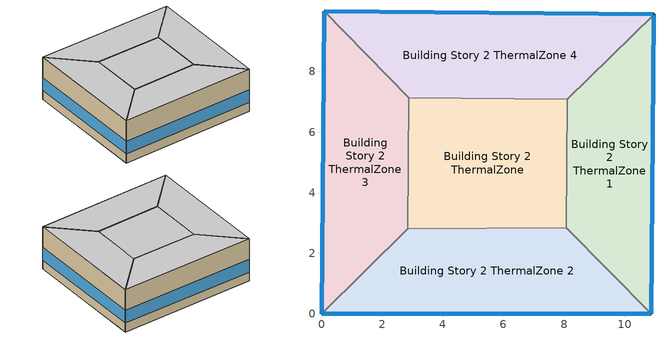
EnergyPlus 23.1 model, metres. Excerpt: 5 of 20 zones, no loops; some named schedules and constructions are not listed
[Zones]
Building Story 2 ThermalZone
 floor adiabatic (Typical Interior Floor): 8.11,7.08 8.07,2.84 2.84,2.82 2.89,7.14 z3.6
 wall adiabatic (Typical Interior Wall): 8.07,2.84 8.11,7.08 2.89,7.14 2.84,2.82 8.07,2.84 z3.6:7.2
 ceiling adiabatic (Typical Interior Ceiling): 2.89,7.14 2.84,2.82 8.07,2.84 8.11,7.08 z7.2
Building Story 2 ThermalZone 1
 floor adiabatic (Typical Interior Ceiling): 10.97,9.88 10.89,0 8.07,2.84 8.11,7.08 z3.6
 wall outside (Typical Insulated Steel Framed Exterior Wall R-12.99): 10.89,0 10.97,9.88 z3.6:7.2
 wall adiabatic (Typical Interior Wall): 10.97,9.88 8.11,7.08 8.07,2.84 10.89,0 z3.6:7.2
 window (U 0.55 SHGC 0.25): 10.89,0.03 10.97,9.86 z4.36:5.45
 ceiling adiabatic (Typical Interior Ceiling): 8.11,7.08 8.07,2.84 10.89,0 10.97,9.88 z7.2
Building Story 2 ThermalZone 2
 floor adiabatic (Typical Interior Ceiling): 10.89,0 0,0 2.84,2.82 8.07,2.84 z3.6
 wall outside (Typical Insulated Steel Framed Exterior Wall R-12.99): 0,0 10.89,0 z3.6:7.2
 wall adiabatic (Typical Interior Wall): 10.89,0 8.07,2.84 2.84,2.82 0,0 z3.6:7.2
 window (U 0.55 SHGC 0.25): 0.03,0 10.86,0 z4.36:5.45
 ceiling adiabatic (Typical Interior Ceiling): 8.07,2.84 2.84,2.82 0,0 10.89,0 z7.2
Building Story 2 ThermalZone 3
 floor adiabatic (Typical Interior Ceiling): 0,0 0.08,10 2.89,7.14 2.84,2.82 z3.6
 wall outside (Typical Insulated Steel Framed Exterior Wall R-12.99): 0.08,10 0,0 z3.6:7.2
 wall adiabatic (Typical Interior Wall): 0,0 2.84,2.82 2.89,7.14 0.08,10 z3.6:7.2
 window (U 0.55 SHGC 0.25): 0.08,9.97 0,0.03 z4.36:5.45
 ceiling adiabatic (Typical Interior Ceiling): 2.84,2.82 2.89,7.14 0.08,10 0,0 z7.2
Building Story 2 ThermalZone 4
 floor adiabatic (Typical Interior Ceiling): 0.08,10 10.97,9.88 8.11,7.08 2.89,7.14 z3.6
 wall outside (Typical Insulated Steel Framed Exterior Wall R-12.99): 10.97,9.88 0.08,10 z3.6:7.2
 wall adiabatic (Typical Interior Wall): 0.08,10 2.89,7.14 8.11,7.08 10.97,9.88 z3.6:7.2
 window (U 0.55 SHGC 0.25): 10.94,9.88 0.11,10 z4.36:5.45
 ceiling adiabatic (Typical Interior Ceiling): 2.89,7.14 8.11,7.08 10.97,9.88 0.08,10 z7.2
[Schedule:Day:Interval]
19 space(s) Occ Sch Saturday 1: No, 05:00, 0, 06:00, 0.000934156, 07:00, 0, 08:00, 0.00196173, 11:00, 0, 12:00, 0.00196173, 16:00, 0, 17:00, 0.000467078, 18:00, 0, 19:00, 0.000467078, 24:00, 0
19 space(s) Occ Sch Sunday 1: No, 05:00, 0, 06:00, 0.000467078, 17:00, 0, 18:00, 0.000467078, 24:00, 0
19 space(s) Occ Sch Default 1; 19 space(s) Occ Sch Wednesday 5; 19 space(s) Occ Sch Thursday 5; 19 space(s) Occ Sch Friday 5; 19 space(s) Occ Sch Monday 5; 19 space(s) Occ Sch Tuesday 5: No, 05:00, 0, 06:00, 0.000934156, 07:00, 0.00102757, 08:00, 0.0540876, 09:00, 0.00878107, 11:00, 0, 13:00, 0.00439053, 14:00, 0, 15:00, 0.00980864, 16:00, 0.0174687, 17:00, 0.00691276, 18:00, 0.00196173, 19:00, 0, 20:00, 0.0240078, 21:00, 0.0233539, 22:00, 0.000467078, 24:00, 0
19 space(s) Occ Sch Wednesday 7; 19 space(s) Occ Sch Thursday 7; 19 space(s) Occ Sch Friday 7; 19 space(s) Occ Sch Monday 7; 19 space(s) Occ Sch Tuesday 7: No, 05:00, 0, 06:00, 0.000934156, 07:00, 0.00102757, 08:00, 0.0232605, 09:00, 0.00140123, 11:00, 0, 13:00, 0.00439053, 16:00, 0, 17:00, 0.000373662, 18:00, 0.00186831, 19:00, 0.0109296, 20:00, 0, 21:00, 0.0125177, 22:00, 0.000467078, 24:00, 0
19 space(s) Occ Sch Tuesday 6; 19 space(s) Occ Sch Wednesday 6; 19 space(s) Occ Sch Thursday 6; 19 space(s) Occ Sch Friday 6; 19 space(s) Occ Sch Monday 6: No, 05:00, 0, 06:00, 0.000934156, 07:00, 0.00102757, 08:00, 0.0280247, 09:00, 0.00878107, 11:00, 0, 13:00, 0.00439053, 14:00, 0, 15:00, 0.00980864, 16:00, 0.00859424, 17:00, 0.00691276, 18:00, 0.00196173, 19:00, 0, 20:00, 0.0240078, 21:00, 0.0233539, 22:00, 0.000467078, 24:00, 0
19 space(s) Occ Sch Summer Design Day 1; 19 space(s) Occ Sch Winter Design Day 1; 19 space(s) Occ Sch Summer Design Day 2; 19 space(s) Occ Sch Winter Design Day 2; SchoolSecondary BLDG_LIGHT_CORRIDOR_SCH_2013 Summer Design Day; OfficeMedium BLDG_LIGHT_SCH_2013 Summer Design Day; OfficeMedium BLDG_EQUIP_SCH_2013 Summer Design Day: No, 24:00, 1
19 space(s) Occ Sch Thursday 14; 19 space(s) Occ Sch Friday 14; 19 space(s) Occ Sch Default 2; 19 space(s) Occ Sch Tuesday 14; 19 space(s) Occ Sch Wednesday 14; 19 space(s) Occ Sch Tuesday 13; 19 space(s) Occ Sch Wednesday 13; 19 space(s) Occ Sch Thursday 13; 19 space(s) Occ Sch Friday 13; 19 space(s) Occ Sch Monday 12; 19 space(s) Occ Sch Tuesday 11; 19 space(s) Occ Sch Wednesday 11; 19 space(s) Occ Sch Thursday 11; 19 space(s) Occ Sch Friday 11; 19 space(s) Occ Sch Monday 10; 19 space(s) Occ Sch Wednesday 10; 19 space(s) Occ Sch Thursday 10; 19 space(s) Occ Sch Friday 10; 19 space(s) Occ Sch Monday 9; 19 space(s) Occ Sch Tuesday 10: No, 05:00, 0, 06:00, 1, 07:00, 1, 08:00, 1, 09:00, 1, 11:00, 0, 13:00, 1, 14:00, 0, 15:00, 1, 16:00, 1, 17:00, 1, 18:00, 1, 19:00, 0, 20:00, 1, 21:00, 1, 22:00, 1, 24:00, 0
19 space(s) Occ Sch Saturday 2: No, 05:00, 0, 06:00, 1, 07:00, 0, 08:00, 1, 11:00, 0, 12:00, 1, 16:00, 0, 17:00, 1, 18:00, 0, 19:00, 1, 24:00, 0
19 space(s) Occ Sch Sunday 2: No, 05:00, 0, 06:00, 1, 17:00, 0, 18:00, 1, 24:00, 0
19 space(s) Occ Sch Wednesday 12; 19 space(s) Occ Sch Thursday 12; 19 space(s) Occ Sch Friday 12; 19 space(s) Occ Sch Monday 11; 19 space(s) Occ Sch Tuesday 12: No, 05:00, 0, 06:00, 1, 07:00, 1, 08:00, 1, 09:00, 1, 11:00, 0, 13:00, 1, 16:00, 0, 17:00, 1, 18:00, 1, 19:00, 1, 20:00, 0, 21:00, 1, 22:00, 1, 24:00, 0
SchoolSecondary BLDG_EQUIP_SCH_2013 Wkdy Day; SchoolSecondary BLDG_EQUIP_SCH_2013 Wkdy Day 2: No, 08:00, 0.295624, 17:00, 0.90367, 21:00, 0.332931, 24:00, 0.295624
SchoolSecondary BLDG_EQUIP_SCH_2013 Default|Wknd Day; SchoolSecondary BLDG_EQUIP_SCH_2013 Default|Wknd Day 2; SchoolSecondary BLDG_EQUIP_SCH_2013 Default: No, 24:00, 0.295624
SchoolSecondary BLDG_EQUIP_SCH_2013 Wkdy Day 1: No, 08:00, 0.21116, 17:00, 0.475616, 21:00, 0.237808, 24:00, 0.21116
SchoolSecondary BLDG_EQUIP_SCH_2013 Default|Wknd Day 1: No, 24:00, 0.21116
SchoolSecondary BLDG_EQUIP_SCH_2013 Summer Design Day: No, 08:00, 0.35, 17:00, 0.95, 24:00, 0.35
SchoolSecondary BLDG_EQUIP_SCH_2013 Winter Design Day 2: No, 24:00, 0.35
SchoolSecondary KITCHEN_ELEC_EQUIP_SCH Wkdy Day; SchoolSecondary KITCHEN_ELEC_EQUIP_SCH Wkdy Day 1; SchoolSecondary KITCHEN_ELEC_EQUIP_SCH Wkdy Day 2; SchoolSecondary KITCHEN_ELEC_EQUIP_SCH Summer Design Day: No, 08:00, 0.1, 10:00, 0.15, 13:00, 0.25, 15:00, 0.15, 24:00, 0.1
SchoolSecondary KITCHEN_ELEC_EQUIP_SCH Wknd Day; SchoolSecondary KITCHEN_ELEC_EQUIP_SCH Wknd Day 1; SchoolSecondary KITCHEN_ELEC_EQUIP_SCH Default; SchoolSecondary KITCHEN_ELEC_EQUIP_SCH Winter Design Day: No, 24:00, 0.1
SchoolSecondary KITCHEN_GAS_EQUIP_SCH Wkdy|SmrDsn Day; SchoolSecondary KITCHEN_GAS_EQUIP_SCH Wkdy|SmrDsn Day 1; SchoolSecondary KITCHEN_GAS_EQUIP_SCH Wkdy|SmrDsn Day 2; SchoolSecondary KITCHEN_GAS_EQUIP_SCH Summer Design Day: No, 08:00, 0.02, 10:00, 0.15, 13:00, 0.2, 15:00, 0.1, 24:00, 0.02
SchoolSecondary KITCHEN_GAS_EQUIP_SCH Wknd Day; SchoolSecondary KITCHEN_GAS_EQUIP_SCH Wknd Day 1; SchoolSecondary KITCHEN_GAS_EQUIP_SCH Default; SchoolSecondary KITCHEN_GAS_EQUIP_SCH Winter Design Day: No, 24:00, 0.02
SchoolSecondary BLDG_LIGHT_CORRIDOR_SCH_2013 Wkdy Day; SchoolSecondary BLDG_LIGHT_CORRIDOR_SCH_2013 Wkdy Day 2: No, 07:00, 0.1773, 08:00, 0.9, 21:00, 0.551772, 24:00, 0.1773
SchoolSecondary BLDG_LIGHT_CORRIDOR_SCH_2013 Wknd Day; SchoolSecondary BLDG_LIGHT_CORRIDOR_SCH_2013 Wknd Day 1; SchoolSecondary BLDG_LIGHT_CORRIDOR_SCH_2013 Default: No, 24:00, 0.1773
SchoolSecondary BLDG_LIGHT_CORRIDOR_SCH_2013 Wkdy Day 1: No, 08:00, 0.1773, 20:00, 0.30654, 21:00, 0.108699, 24:00, 0.1773
SchoolSecondary BLDG_LIGHT_CORRIDOR_SCH_2013 Winter Design Day; Schedule Day 5; OfficeMedium BLDG_LIGHT_SCH_2013 Winter Design Day; OfficeMedium BLDG_OCC_SCH Winter Design Day; Schedule Day 8; OfficeMedium BLDG_EQUIP_SCH_2013 Winter Design Day: No, 24:00, 0
OfficeMedium BLDG_LIGHT_SCH_2013 Wkdy Day: No, 05:00, 0.05, 06:00, 0.1, 07:00, 0.0862326, 08:00, 0.258698, 17:00, 0.776093, 18:00, 0.431163, 20:00, 0.258698, 22:00, 0.172465, 23:00, 0.0862326, 24:00, 0.0431163
OfficeMedium BLDG_LIGHT_SCH_2013 Sat Day: No, 06:00, 0.05, 08:00, 0.0862326, 12:00, 0.258698, 17:00, 0.129349, 19:00, 0.0431163, 24:00, 0.05
OfficeMedium BLDG_LIGHT_SCH_2013 Sun Day: No, 06:00, 0.05, 18:00, 0.0431163, 24:00, 0.05
OfficeMedium BLDG_OCC_SCH Wkdy Day: No, 06:00, 0, 07:00, 0.1, 08:00, 0.2, 12:00, 0.95, 13:00, 0.5, 17:00, 0.95, 18:00, 0.3, 22:00, 0.1, 24:00, 0.05
OfficeMedium BLDG_OCC_SCH Sat Day: No, 06:00, 0, 08:00, 0.1, 12:00, 0.3, 17:00, 0.1, 19:00, 0.05, 24:00, 0
OfficeMedium BLDG_OCC_SCH Default: No, 06:00, 0, 18:00, 0.05, 24:00, 0
OfficeMedium BLDG_OCC_SCH Summer Design Day: No, 06:00, 0, 22:00, 1, 24:00, 0.05
OfficeMedium ACTIVITY_SCH Default; OfficeMedium ACTIVITY_SCH Summer Design Day; OfficeMedium ACTIVITY_SCH Winter Design Day: No, 24:00, 120
OfficeMedium BLDG_EQUIP_SCH_2013 Wkdy Day: No, 06:00, 0.307674, 08:00, 0.381235, 12:00, 0.857778, 13:00, 0.76247, 17:00, 0.857778, 18:00, 0.476543, 24:00, 0.381235
OfficeMedium BLDG_EQUIP_SCH_2013 Sat Day: No, 06:00, 0.230755, 08:00, 0.381235, 12:00, 0.476543, 17:00, 0.33358, 19:00, 0.285926, 24:00, 0.230755
OfficeMedium BLDG_EQUIP_SCH_2013 Sun Day: No, 06:00, 0.230755, 18:00, 0.288107, 24:00, 0.230755
Schedule Day 80: No, 06:00, 0, 24:00, 1
Schedule Day 81: No, 06:00, 0.7, 24:00, 1
[Schedule:Week:Daily]
SchoolSecondary BLDG_OCC_SCH_Cafeteria Week Rule - Jan1-Jan3: SchoolSecondary BLDG_OCC_SCH_Cafeteria Wkdy|SmrDsn Day, SchoolSecondary BLDG_OCC_SCH_Cafeteria Wkdy|SmrDsn Day, SchoolSecondary BLDG_OCC_SCH_Cafeteria Wkdy|SmrDsn Day, SchoolSecondary BLDG_OCC_SCH_Cafeteria Wkdy|SmrDsn Day, SchoolSecondary BLDG_OCC_SCH_Cafeteria Wkdy|SmrDsn Day, SchoolSecondary BLDG_OCC_SCH_Cafeteria Wkdy|SmrDsn Day, SchoolSecondary BLDG_OCC_SCH_Cafeteria Wknd Day, SchoolSecondary BLDG_OCC_SCH_Cafeteria Default, SchoolSecondary BLDG_OCC_SCH_Cafeteria Summer Design Day, SchoolSecondary BLDG_OCC_SCH_Cafeteria Winter Design Day, SchoolSecondary BLDG_OCC_SCH_Cafeteria Default, SchoolSecondary BLDG_OCC_SCH_Cafeteria Default
Elevator Schedule 1 Week Rule - Jul5-Aug29: 19 space(s) Occ Sch Sunday 1, 19 space(s) Occ Sch Monday 7, 19 space(s) Occ Sch Tuesday 7, 19 space(s) Occ Sch Wednesday 7, 19 space(s) Occ Sch Thursday 7, 19 space(s) Occ Sch Friday 7, 19 space(s) Occ Sch Saturday 1, 19 space(s) Occ Sch Default 1, 19 space(s) Occ Sch Summer Design Day 1, 19 space(s) Occ Sch Winter Design Day 1, 19 space(s) Occ Sch Default 1, 19 space(s) Occ Sch Default 1
Elevator Schedule 1 Week Rule - Aug30-Sep5: 19 space(s) Occ Sch Sunday 1, 19 space(s) Occ Sch Monday 7, 19 space(s) Occ Sch Tuesday 6, 19 space(s) Occ Sch Wednesday 6, 19 space(s) Occ Sch Thursday 6, 19 space(s) Occ Sch Friday 6, 19 space(s) Occ Sch Saturday 1, 19 space(s) Occ Sch Default 1, 19 space(s) Occ Sch Summer Design Day 1, 19 space(s) Occ Sch Winter Design Day 1, 19 space(s) Occ Sch Default 1, 19 space(s) Occ Sch Default 1
Elevator Schedule 1 Week Rule - Sep6-Sep12: 19 space(s) Occ Sch Sunday 1, 19 space(s) Occ Sch Monday 6, 19 space(s) Occ Sch Tuesday 6, 19 space(s) Occ Sch Wednesday 6, 19 space(s) Occ Sch Thursday 6, 19 space(s) Occ Sch Friday 6, 19 space(s) Occ Sch Saturday 1, 19 space(s) Occ Sch Default 1, 19 space(s) Occ Sch Summer Design Day 1, 19 space(s) Occ Sch Winter Design Day 1, 19 space(s) Occ Sch Default 1, 19 space(s) Occ Sch Default 1
Elevator Schedule 1 Week Rule - Sep13-Sep19: 19 space(s) Occ Sch Sunday 1, 19 space(s) Occ Sch Monday 6, 19 space(s) Occ Sch Tuesday 6, 19 space(s) Occ Sch Wednesday 5, 19 space(s) Occ Sch Thursday 5, 19 space(s) Occ Sch Friday 5, 19 space(s) Occ Sch Saturday 1, 19 space(s) Occ Sch Default 1, 19 space(s) Occ Sch Summer Design Day 1, 19 space(s) Occ Sch Winter Design Day 1, 19 space(s) Occ Sch Default 1, 19 space(s) Occ Sch Default 1
Elevator Schedule 1 Week Rule - Sep20-Dec31: 19 space(s) Occ Sch Sunday 1, 19 space(s) Occ Sch Monday 5, 19 space(s) Occ Sch Tuesday 5, 19 space(s) Occ Sch Wednesday 5, 19 space(s) Occ Sch Thursday 5, 19 space(s) Occ Sch Friday 5, 19 space(s) Occ Sch Saturday 1, 19 space(s) Occ Sch Default 1, 19 space(s) Occ Sch Summer Design Day 1, 19 space(s) Occ Sch Winter Design Day 1, 19 space(s) Occ Sch Default 1, 19 space(s) Occ Sch Default 1
Elevator Schedule 2 Week Rule - Jan1-Jan3: 19 space(s) Occ Sch Thursday 14, 19 space(s) Occ Sch Thursday 14, 19 space(s) Occ Sch Thursday 14, 19 space(s) Occ Sch Thursday 14, 19 space(s) Occ Sch Thursday 14, 19 space(s) Occ Sch Friday 14, 19 space(s) Occ Sch Saturday 2, 19 space(s) Occ Sch Default 2, 19 space(s) Occ Sch Summer Design Day 2, 19 space(s) Occ Sch Winter Design Day 2, 19 space(s) Occ Sch Default 2, 19 space(s) Occ Sch Default 2
Elevator Schedule 2 Week Rule - Jan4-Jun13: 19 space(s) Occ Sch Sunday 2, 19 space(s) Occ Sch Default 2, 19 space(s) Occ Sch Tuesday 14, 19 space(s) Occ Sch Wednesday 14, 19 space(s) Occ Sch Thursday 14, 19 space(s) Occ Sch Friday 14, 19 space(s) Occ Sch Saturday 2, 19 space(s) Occ Sch Default 2, 19 space(s) Occ Sch Summer Design Day 2, 19 space(s) Occ Sch Winter Design Day 2, 19 space(s) Occ Sch Default 2, 19 space(s) Occ Sch Default 2
Elevator Schedule 2 Week Rule - Jun14-Jun20: 19 space(s) Occ Sch Sunday 2, 19 space(s) Occ Sch Default 2, 19 space(s) Occ Sch Tuesday 13, 19 space(s) Occ Sch Wednesday 13, 19 space(s) Occ Sch Thursday 13, 19 space(s) Occ Sch Friday 13, 19 space(s) Occ Sch Saturday 2, 19 space(s) Occ Sch Default 2, 19 space(s) Occ Sch Summer Design Day 2, 19 space(s) Occ Sch Winter Design Day 2, 19 space(s) Occ Sch Default 2, 19 space(s) Occ Sch Default 2
Elevator Schedule 2 Week Rule - Jun21-Jun27: 19 space(s) Occ Sch Sunday 2, 19 space(s) Occ Sch Monday 12, 19 space(s) Occ Sch Tuesday 13, 19 space(s) Occ Sch Wednesday 13, 19 space(s) Occ Sch Thursday 13, 19 space(s) Occ Sch Friday 13, 19 space(s) Occ Sch Saturday 2, 19 space(s) Occ Sch Default 2, 19 space(s) Occ Sch Summer Design Day 2, 19 space(s) Occ Sch Winter Design Day 2, 19 space(s) Occ Sch Default 2, 19 space(s) Occ Sch Default 2
Elevator Schedule 2 Week Rule - Jun28-Jul4: 19 space(s) Occ Sch Sunday 2, 19 space(s) Occ Sch Monday 12, 19 space(s) Occ Sch Tuesday 13, 19 space(s) Occ Sch Wednesday 12, 19 space(s) Occ Sch Thursday 12, 19 space(s) Occ Sch Friday 12, 19 space(s) Occ Sch Saturday 2, 19 space(s) Occ Sch Default 2, 19 space(s) Occ Sch Summer Design Day 2, 19 space(s) Occ Sch Winter Design Day 2, 19 space(s) Occ Sch Default 2, 19 space(s) Occ Sch Default 2
Elevator Schedule 2 Week Rule - Jul5-Aug29: 19 space(s) Occ Sch Sunday 2, 19 space(s) Occ Sch Monday 11, 19 space(s) Occ Sch Tuesday 12, 19 space(s) Occ Sch Wednesday 12, 19 space(s) Occ Sch Thursday 12, 19 space(s) Occ Sch Friday 12, 19 space(s) Occ Sch Saturday 2, 19 space(s) Occ Sch Default 2, 19 space(s) Occ Sch Summer Design Day 2, 19 space(s) Occ Sch Winter Design Day 2, 19 space(s) Occ Sch Default 2, 19 space(s) Occ Sch Default 2
Elevator Schedule 2 Week Rule - Aug30-Sep5: 19 space(s) Occ Sch Sunday 2, 19 space(s) Occ Sch Monday 11, 19 space(s) Occ Sch Tuesday 11, 19 space(s) Occ Sch Wednesday 11, 19 space(s) Occ Sch Thursday 11, 19 space(s) Occ Sch Friday 11, 19 space(s) Occ Sch Saturday 2, 19 space(s) Occ Sch Default 2, 19 space(s) Occ Sch Summer Design Day 2, 19 space(s) Occ Sch Winter Design Day 2, 19 space(s) Occ Sch Default 2, 19 space(s) Occ Sch Default 2
Elevator Schedule 2 Week Rule - Sep6-Sep12: 19 space(s) Occ Sch Sunday 2, 19 space(s) Occ Sch Monday 10, 19 space(s) Occ Sch Tuesday 11, 19 space(s) Occ Sch Wednesday 11, 19 space(s) Occ Sch Thursday 11, 19 space(s) Occ Sch Friday 11, 19 space(s) Occ Sch Saturday 2, 19 space(s) Occ Sch Default 2, 19 space(s) Occ Sch Summer Design Day 2, 19 space(s) Occ Sch Winter Design Day 2, 19 space(s) Occ Sch Default 2, 19 space(s) Occ Sch Default 2
Elevator Schedule 2 Week Rule - Sep13-Sep19: 19 space(s) Occ Sch Sunday 2, 19 space(s) Occ Sch Monday 10, 19 space(s) Occ Sch Tuesday 11, 19 space(s) Occ Sch Wednesday 10, 19 space(s) Occ Sch Thursday 10, 19 space(s) Occ Sch Friday 10, 19 space(s) Occ Sch Saturday 2, 19 space(s) Occ Sch Default 2, 19 space(s) Occ Sch Summer Design Day 2, 19 space(s) Occ Sch Winter Design Day 2, 19 space(s) Occ Sch Default 2, 19 space(s) Occ Sch Default 2
Elevator Schedule 2 Week Rule - Sep20-Dec31: 19 space(s) Occ Sch Sunday 2, 19 space(s) Occ Sch Monday 9, 19 space(s) Occ Sch Tuesday 10, 19 space(s) Occ Sch Wednesday 10, 19 space(s) Occ Sch Thursday 10, 19 space(s) Occ Sch Friday 10, 19 space(s) Occ Sch Saturday 2, 19 space(s) Occ Sch Default 2, 19 space(s) Occ Sch Summer Design Day 2, 19 space(s) Occ Sch Winter Design Day 2, 19 space(s) Occ Sch Default 2, 19 space(s) Occ Sch Default 2
SchoolSecondary BLDG_EQUIP_SCH_2013 Week Rule - Jan1-Jan3: SchoolSecondary BLDG_EQUIP_SCH_2013 Wkdy Day, SchoolSecondary BLDG_EQUIP_SCH_2013 Wkdy Day, SchoolSecondary BLDG_EQUIP_SCH_2013 Wkdy Day, SchoolSecondary BLDG_EQUIP_SCH_2013 Wkdy Day, SchoolSecondary BLDG_EQUIP_SCH_2013 Wkdy Day, SchoolSecondary BLDG_EQUIP_SCH_2013 Wkdy Day, SchoolSecondary BLDG_EQUIP_SCH_2013 Default|Wknd Day, SchoolSecondary BLDG_EQUIP_SCH_2013 Default, SchoolSecondary BLDG_EQUIP_SCH_2013 Summer Design Day, SchoolSecondary BLDG_EQUIP_SCH_2013 Winter Design Day 2, SchoolSecondary BLDG_EQUIP_SCH_2013 Default, SchoolSecondary BLDG_EQUIP_SCH_2013 Default
SchoolSecondary BLDG_EQUIP_SCH_2013 Week Rule - Jan4-Jun27: SchoolSecondary BLDG_EQUIP_SCH_2013 Default|Wknd Day, SchoolSecondary BLDG_EQUIP_SCH_2013 Wkdy Day, SchoolSecondary BLDG_EQUIP_SCH_2013 Wkdy Day, SchoolSecondary BLDG_EQUIP_SCH_2013 Wkdy Day, SchoolSecondary BLDG_EQUIP_SCH_2013 Wkdy Day, SchoolSecondary BLDG_EQUIP_SCH_2013 Wkdy Day, SchoolSecondary BLDG_EQUIP_SCH_2013 Default|Wknd Day, SchoolSecondary BLDG_EQUIP_SCH_2013 Default, SchoolSecondary BLDG_EQUIP_SCH_2013 Summer Design Day, SchoolSecondary BLDG_EQUIP_SCH_2013 Winter Design Day 2, SchoolSecondary BLDG_EQUIP_SCH_2013 Default, SchoolSecondary BLDG_EQUIP_SCH_2013 Default
SchoolSecondary BLDG_EQUIP_SCH_2013 Week Rule - Jun28-Jul4: SchoolSecondary BLDG_EQUIP_SCH_2013 Default|Wknd Day, SchoolSecondary BLDG_EQUIP_SCH_2013 Wkdy Day, SchoolSecondary BLDG_EQUIP_SCH_2013 Wkdy Day, SchoolSecondary BLDG_EQUIP_SCH_2013 Wkdy Day 1, SchoolSecondary BLDG_EQUIP_SCH_2013 Wkdy Day 1, SchoolSecondary BLDG_EQUIP_SCH_2013 Wkdy Day 1, SchoolSecondary BLDG_EQUIP_SCH_2013 Default|Wknd Day 1, SchoolSecondary BLDG_EQUIP_SCH_2013 Default, SchoolSecondary BLDG_EQUIP_SCH_2013 Summer Design Day, SchoolSecondary BLDG_EQUIP_SCH_2013 Winter Design Day 2, SchoolSecondary BLDG_EQUIP_SCH_2013 Default, SchoolSecondary BLDG_EQUIP_SCH_2013 Default
SchoolSecondary BLDG_EQUIP_SCH_2013 Week Rule - Jul5-Aug29: SchoolSecondary BLDG_EQUIP_SCH_2013 Default|Wknd Day 1, SchoolSecondary BLDG_EQUIP_SCH_2013 Wkdy Day 1, SchoolSecondary BLDG_EQUIP_SCH_2013 Wkdy Day 1, SchoolSecondary BLDG_EQUIP_SCH_2013 Wkdy Day 1, SchoolSecondary BLDG_EQUIP_SCH_2013 Wkdy Day 1, SchoolSecondary BLDG_EQUIP_SCH_2013 Wkdy Day 1, SchoolSecondary BLDG_EQUIP_SCH_2013 Default|Wknd Day 1, SchoolSecondary BLDG_EQUIP_SCH_2013 Default, SchoolSecondary BLDG_EQUIP_SCH_2013 Summer Design Day, SchoolSecondary BLDG_EQUIP_SCH_2013 Winter Design Day 2, SchoolSecondary BLDG_EQUIP_SCH_2013 Default, SchoolSecondary BLDG_EQUIP_SCH_2013 Default
SchoolSecondary BLDG_EQUIP_SCH_2013 Week Rule - Aug30-Sep5: SchoolSecondary BLDG_EQUIP_SCH_2013 Default|Wknd Day 1, SchoolSecondary BLDG_EQUIP_SCH_2013 Wkdy Day 1, SchoolSecondary BLDG_EQUIP_SCH_2013 Wkdy Day 2, SchoolSecondary BLDG_EQUIP_SCH_2013 Wkdy Day 2, SchoolSecondary BLDG_EQUIP_SCH_2013 Wkdy Day 2, SchoolSecondary BLDG_EQUIP_SCH_2013 Wkdy Day 2, SchoolSecondary BLDG_EQUIP_SCH_2013 Default|Wknd Day 2, SchoolSecondary BLDG_EQUIP_SCH_2013 Default, SchoolSecondary BLDG_EQUIP_SCH_2013 Summer Design Day, SchoolSecondary BLDG_EQUIP_SCH_2013 Winter Design Day 2, SchoolSecondary BLDG_EQUIP_SCH_2013 Default, SchoolSecondary BLDG_EQUIP_SCH_2013 Default
SchoolSecondary BLDG_EQUIP_SCH_2013 Week Rule - Sep6-Dec31: SchoolSecondary BLDG_EQUIP_SCH_2013 Default|Wknd Day 2, SchoolSecondary BLDG_EQUIP_SCH_2013 Wkdy Day 2, SchoolSecondary BLDG_EQUIP_SCH_2013 Wkdy Day 2, SchoolSecondary BLDG_EQUIP_SCH_2013 Wkdy Day 2, SchoolSecondary BLDG_EQUIP_SCH_2013 Wkdy Day 2, SchoolSecondary BLDG_EQUIP_SCH_2013 Wkdy Day 2, SchoolSecondary BLDG_EQUIP_SCH_2013 Default|Wknd Day 2, SchoolSecondary BLDG_EQUIP_SCH_2013 Default, SchoolSecondary BLDG_EQUIP_SCH_2013 Summer Design Day, SchoolSecondary BLDG_EQUIP_SCH_2013 Winter Design Day 2, SchoolSecondary BLDG_EQUIP_SCH_2013 Default, SchoolSecondary BLDG_EQUIP_SCH_2013 Default
SchoolSecondary KITCHEN_ELEC_EQUIP_SCH Week Rule - Jan1-Jan3: SchoolSecondary KITCHEN_ELEC_EQUIP_SCH Wkdy Day, SchoolSecondary KITCHEN_ELEC_EQUIP_SCH Wkdy Day, SchoolSecondary KITCHEN_ELEC_EQUIP_SCH Wkdy Day, SchoolSecondary KITCHEN_ELEC_EQUIP_SCH Wkdy Day, SchoolSecondary KITCHEN_ELEC_EQUIP_SCH Wkdy Day, SchoolSecondary KITCHEN_ELEC_EQUIP_SCH Wkdy Day, SchoolSecondary KITCHEN_ELEC_EQUIP_SCH Wknd Day, SchoolSecondary KITCHEN_ELEC_EQUIP_SCH Default, SchoolSecondary KITCHEN_ELEC_EQUIP_SCH Summer Design Day, SchoolSecondary KITCHEN_ELEC_EQUIP_SCH Winter Design Day, SchoolSecondary KITCHEN_ELEC_EQUIP_SCH Default, SchoolSecondary KITCHEN_ELEC_EQUIP_SCH Default
SchoolSecondary KITCHEN_ELEC_EQUIP_SCH Week Rule - Jan4-Jun27: SchoolSecondary KITCHEN_ELEC_EQUIP_SCH Wknd Day, SchoolSecondary KITCHEN_ELEC_EQUIP_SCH Wkdy Day, SchoolSecondary KITCHEN_ELEC_EQUIP_SCH Wkdy Day, SchoolSecondary KITCHEN_ELEC_EQUIP_SCH Wkdy Day, SchoolSecondary KITCHEN_ELEC_EQUIP_SCH Wkdy Day, SchoolSecondary KITCHEN_ELEC_EQUIP_SCH Wkdy Day, SchoolSecondary KITCHEN_ELEC_EQUIP_SCH Wknd Day, SchoolSecondary KITCHEN_ELEC_EQUIP_SCH Default, SchoolSecondary KITCHEN_ELEC_EQUIP_SCH Summer Design Day, SchoolSecondary KITCHEN_ELEC_EQUIP_SCH Winter Design Day, SchoolSecondary KITCHEN_ELEC_EQUIP_SCH Default, SchoolSecondary KITCHEN_ELEC_EQUIP_SCH Default
SchoolSecondary KITCHEN_ELEC_EQUIP_SCH Week Rule - Jun28-Jul4: SchoolSecondary KITCHEN_ELEC_EQUIP_SCH Wknd Day, SchoolSecondary KITCHEN_ELEC_EQUIP_SCH Wkdy Day, SchoolSecondary KITCHEN_ELEC_EQUIP_SCH Wkdy Day, SchoolSecondary KITCHEN_ELEC_EQUIP_SCH Wkdy Day 1, SchoolSecondary KITCHEN_ELEC_EQUIP_SCH Wkdy Day 1, SchoolSecondary KITCHEN_ELEC_EQUIP_SCH Wkdy Day 1, SchoolSecondary KITCHEN_ELEC_EQUIP_SCH Wknd Day 1, SchoolSecondary KITCHEN_ELEC_EQUIP_SCH Default, SchoolSecondary KITCHEN_ELEC_EQUIP_SCH Summer Design Day, SchoolSecondary KITCHEN_ELEC_EQUIP_SCH Winter Design Day, SchoolSecondary KITCHEN_ELEC_EQUIP_SCH Default, SchoolSecondary KITCHEN_ELEC_EQUIP_SCH Default
SchoolSecondary KITCHEN_ELEC_EQUIP_SCH Week Rule - Jul5-Aug29: SchoolSecondary KITCHEN_ELEC_EQUIP_SCH Wknd Day 1, SchoolSecondary KITCHEN_ELEC_EQUIP_SCH Wkdy Day 1, SchoolSecondary KITCHEN_ELEC_EQUIP_SCH Wkdy Day 1, SchoolSecondary KITCHEN_ELEC_EQUIP_SCH Wkdy Day 1, SchoolSecondary KITCHEN_ELEC_EQUIP_SCH Wkdy Day 1, SchoolSecondary KITCHEN_ELEC_EQUIP_SCH Wkdy Day 1, SchoolSecondary KITCHEN_ELEC_EQUIP_SCH Wknd Day 1, SchoolSecondary KITCHEN_ELEC_EQUIP_SCH Default, SchoolSecondary KITCHEN_ELEC_EQUIP_SCH Summer Design Day, SchoolSecondary KITCHEN_ELEC_EQUIP_SCH Winter Design Day, SchoolSecondary KITCHEN_ELEC_EQUIP_SCH Default, SchoolSecondary KITCHEN_ELEC_EQUIP_SCH Default
SchoolSecondary KITCHEN_ELEC_EQUIP_SCH Week Rule - Aug30-Sep5: SchoolSecondary KITCHEN_ELEC_EQUIP_SCH Wknd Day 1, SchoolSecondary KITCHEN_ELEC_EQUIP_SCH Wkdy Day 1, SchoolSecondary KITCHEN_ELEC_EQUIP_SCH Wkdy Day 2, SchoolSecondary KITCHEN_ELEC_EQUIP_SCH Wkdy Day 2, SchoolSecondary KITCHEN_ELEC_EQUIP_SCH Wkdy Day 2, SchoolSecondary KITCHEN_ELEC_EQUIP_SCH Wkdy Day 2, SchoolSecondary KITCHEN_ELEC_EQUIP_SCH Default, SchoolSecondary KITCHEN_ELEC_EQUIP_SCH Default, SchoolSecondary KITCHEN_ELEC_EQUIP_SCH Summer Design Day, SchoolSecondary KITCHEN_ELEC_EQUIP_SCH Winter Design Day, SchoolSecondary KITCHEN_ELEC_EQUIP_SCH Default, SchoolSecondary KITCHEN_ELEC_EQUIP_SCH Default
SchoolSecondary KITCHEN_ELEC_EQUIP_SCH Week Rule - Sep6-Dec31: SchoolSecondary KITCHEN_ELEC_EQUIP_SCH Default, SchoolSecondary KITCHEN_ELEC_EQUIP_SCH Wkdy Day 2, SchoolSecondary KITCHEN_ELEC_EQUIP_SCH Wkdy Day 2, SchoolSecondary KITCHEN_ELEC_EQUIP_SCH Wkdy Day 2, SchoolSecondary KITCHEN_ELEC_EQUIP_SCH Wkdy Day 2, SchoolSecondary KITCHEN_ELEC_EQUIP_SCH Wkdy Day 2, SchoolSecondary KITCHEN_ELEC_EQUIP_SCH Default, SchoolSecondary KITCHEN_ELEC_EQUIP_SCH Default, SchoolSecondary KITCHEN_ELEC_EQUIP_SCH Summer Design Day, SchoolSecondary KITCHEN_ELEC_EQUIP_SCH Winter Design Day, SchoolSecondary KITCHEN_ELEC_EQUIP_SCH Default, SchoolSecondary KITCHEN_ELEC_EQUIP_SCH Default
SchoolSecondary KITCHEN_GAS_EQUIP_SCH Week Rule - Jan1-Jan3: SchoolSecondary KITCHEN_GAS_EQUIP_SCH Wkdy|SmrDsn Day, SchoolSecondary KITCHEN_GAS_EQUIP_SCH Wkdy|SmrDsn Day, SchoolSecondary KITCHEN_GAS_EQUIP_SCH Wkdy|SmrDsn Day, SchoolSecondary KITCHEN_GAS_EQUIP_SCH Wkdy|SmrDsn Day, SchoolSecondary KITCHEN_GAS_EQUIP_SCH Wkdy|SmrDsn Day, SchoolSecondary KITCHEN_GAS_EQUIP_SCH Wkdy|SmrDsn Day, SchoolSecondary KITCHEN_GAS_EQUIP_SCH Wknd Day, SchoolSecondary KITCHEN_GAS_EQUIP_SCH Default, SchoolSecondary KITCHEN_GAS_EQUIP_SCH Summer Design Day, SchoolSecondary KITCHEN_GAS_EQUIP_SCH Winter Design Day, SchoolSecondary KITCHEN_GAS_EQUIP_SCH Default, SchoolSecondary KITCHEN_GAS_EQUIP_SCH Default
SchoolSecondary KITCHEN_GAS_EQUIP_SCH Week Rule - Jan4-Jun27: SchoolSecondary KITCHEN_GAS_EQUIP_SCH Wknd Day, SchoolSecondary KITCHEN_GAS_EQUIP_SCH Wkdy|SmrDsn Day, SchoolSecondary KITCHEN_GAS_EQUIP_SCH Wkdy|SmrDsn Day, SchoolSecondary KITCHEN_GAS_EQUIP_SCH Wkdy|SmrDsn Day, SchoolSecondary KITCHEN_GAS_EQUIP_SCH Wkdy|SmrDsn Day, SchoolSecondary KITCHEN_GAS_EQUIP_SCH Wkdy|SmrDsn Day, SchoolSecondary KITCHEN_GAS_EQUIP_SCH Wknd Day, SchoolSecondary KITCHEN_GAS_EQUIP_SCH Default, SchoolSecondary KITCHEN_GAS_EQUIP_SCH Summer Design Day, SchoolSecondary KITCHEN_GAS_EQUIP_SCH Winter Design Day, SchoolSecondary KITCHEN_GAS_EQUIP_SCH Default, SchoolSecondary KITCHEN_GAS_EQUIP_SCH Default
SchoolSecondary KITCHEN_GAS_EQUIP_SCH Week Rule - Jun28-Jul4: SchoolSecondary KITCHEN_GAS_EQUIP_SCH Wknd Day, SchoolSecondary KITCHEN_GAS_EQUIP_SCH Wkdy|SmrDsn Day, SchoolSecondary KITCHEN_GAS_EQUIP_SCH Wkdy|SmrDsn Day, SchoolSecondary KITCHEN_GAS_EQUIP_SCH Wkdy|SmrDsn Day 1, SchoolSecondary KITCHEN_GAS_EQUIP_SCH Wkdy|SmrDsn Day 1, SchoolSecondary KITCHEN_GAS_EQUIP_SCH Wkdy|SmrDsn Day 1, SchoolSecondary KITCHEN_GAS_EQUIP_SCH Wknd Day 1, SchoolSecondary KITCHEN_GAS_EQUIP_SCH Default, SchoolSecondary KITCHEN_GAS_EQUIP_SCH Summer Design Day, SchoolSecondary KITCHEN_GAS_EQUIP_SCH Winter Design Day, SchoolSecondary KITCHEN_GAS_EQUIP_SCH Default, SchoolSecondary KITCHEN_GAS_EQUIP_SCH Default
SchoolSecondary KITCHEN_GAS_EQUIP_SCH Week Rule - Jul5-Aug29: SchoolSecondary KITCHEN_GAS_EQUIP_SCH Wknd Day 1, SchoolSecondary KITCHEN_GAS_EQUIP_SCH Wkdy|SmrDsn Day 1, SchoolSecondary KITCHEN_GAS_EQUIP_SCH Wkdy|SmrDsn Day 1, SchoolSecondary KITCHEN_GAS_EQUIP_SCH Wkdy|SmrDsn Day 1, SchoolSecondary KITCHEN_GAS_EQUIP_SCH Wkdy|SmrDsn Day 1, SchoolSecondary KITCHEN_GAS_EQUIP_SCH Wkdy|SmrDsn Day 1, SchoolSecondary KITCHEN_GAS_EQUIP_SCH Wknd Day 1, SchoolSecondary KITCHEN_GAS_EQUIP_SCH Default, SchoolSecondary KITCHEN_GAS_EQUIP_SCH Summer Design Day, SchoolSecondary KITCHEN_GAS_EQUIP_SCH Winter Design Day, SchoolSecondary KITCHEN_GAS_EQUIP_SCH Default, SchoolSecondary KITCHEN_GAS_EQUIP_SCH Default
SchoolSecondary KITCHEN_GAS_EQUIP_SCH Week Rule - Aug30-Sep5: SchoolSecondary KITCHEN_GAS_EQUIP_SCH Wknd Day 1, SchoolSecondary KITCHEN_GAS_EQUIP_SCH Wkdy|SmrDsn Day 1, SchoolSecondary KITCHEN_GAS_EQUIP_SCH Wkdy|SmrDsn Day 2, SchoolSecondary KITCHEN_GAS_EQUIP_SCH Wkdy|SmrDsn Day 2, SchoolSecondary KITCHEN_GAS_EQUIP_SCH Wkdy|SmrDsn Day 2, SchoolSecondary KITCHEN_GAS_EQUIP_SCH Wkdy|SmrDsn Day 2, SchoolSecondary KITCHEN_GAS_EQUIP_SCH Default, SchoolSecondary KITCHEN_GAS_EQUIP_SCH Default, SchoolSecondary KITCHEN_GAS_EQUIP_SCH Summer Design Day, SchoolSecondary KITCHEN_GAS_EQUIP_SCH Winter Design Day, SchoolSecondary KITCHEN_GAS_EQUIP_SCH Default, SchoolSecondary KITCHEN_GAS_EQUIP_SCH Default
SchoolSecondary KITCHEN_GAS_EQUIP_SCH Week Rule - Sep6-Dec31: SchoolSecondary KITCHEN_GAS_EQUIP_SCH Default, SchoolSecondary KITCHEN_GAS_EQUIP_SCH Wkdy|SmrDsn Day 2, SchoolSecondary KITCHEN_GAS_EQUIP_SCH Wkdy|SmrDsn Day 2, SchoolSecondary KITCHEN_GAS_EQUIP_SCH Wkdy|SmrDsn Day 2, SchoolSecondary KITCHEN_GAS_EQUIP_SCH Wkdy|SmrDsn Day 2, SchoolSecondary KITCHEN_GAS_EQUIP_SCH Wkdy|SmrDsn Day 2, SchoolSecondary KITCHEN_GAS_EQUIP_SCH Default, SchoolSecondary KITCHEN_GAS_EQUIP_SCH Default, SchoolSecondary KITCHEN_GAS_EQUIP_SCH Summer Design Day, SchoolSecondary KITCHEN_GAS_EQUIP_SCH Winter Design Day, SchoolSecondary KITCHEN_GAS_EQUIP_SCH Default, SchoolSecondary KITCHEN_GAS_EQUIP_SCH Default
SchoolSecondary BLDG_LIGHT_CORRIDOR_SCH_2013 Week Rule - Jan1-Jan3: SchoolSecondary BLDG_LIGHT_CORRIDOR_SCH_2013 Wkdy Day, SchoolSecondary BLDG_LIGHT_CORRIDOR_SCH_2013 Wkdy Day, SchoolSecondary BLDG_LIGHT_CORRIDOR_SCH_2013 Wkdy Day, SchoolSecondary BLDG_LIGHT_CORRIDOR_SCH_2013 Wkdy Day, SchoolSecondary BLDG_LIGHT_CORRIDOR_SCH_2013 Wkdy Day, SchoolSecondary BLDG_LIGHT_CORRIDOR_SCH_2013 Wkdy Day, SchoolSecondary BLDG_LIGHT_CORRIDOR_SCH_2013 Wknd Day, SchoolSecondary BLDG_LIGHT_CORRIDOR_SCH_2013 Default, SchoolSecondary BLDG_LIGHT_CORRIDOR_SCH_2013 Summer Design Day, SchoolSecondary BLDG_LIGHT_CORRIDOR_SCH_2013 Winter Design Day, SchoolSecondary BLDG_LIGHT_CORRIDOR_SCH_2013 Default, SchoolSecondary BLDG_LIGHT_CORRIDOR_SCH_2013 Default
SchoolSecondary BLDG_LIGHT_CORRIDOR_SCH_2013 Week Rule - Jan4-Jun27: SchoolSecondary BLDG_LIGHT_CORRIDOR_SCH_2013 Wknd Day, SchoolSecondary BLDG_LIGHT_CORRIDOR_SCH_2013 Wkdy Day, SchoolSecondary BLDG_LIGHT_CORRIDOR_SCH_2013 Wkdy Day, SchoolSecondary BLDG_LIGHT_CORRIDOR_SCH_2013 Wkdy Day, SchoolSecondary BLDG_LIGHT_CORRIDOR_SCH_2013 Wkdy Day, SchoolSecondary BLDG_LIGHT_CORRIDOR_SCH_2013 Wkdy Day, SchoolSecondary BLDG_LIGHT_CORRIDOR_SCH_2013 Wknd Day, SchoolSecondary BLDG_LIGHT_CORRIDOR_SCH_2013 Default, SchoolSecondary BLDG_LIGHT_CORRIDOR_SCH_2013 Summer Design Day, SchoolSecondary BLDG_LIGHT_CORRIDOR_SCH_2013 Winter Design Day, SchoolSecondary BLDG_LIGHT_CORRIDOR_SCH_2013 Default, SchoolSecondary BLDG_LIGHT_CORRIDOR_SCH_2013 Default
SchoolSecondary BLDG_LIGHT_CORRIDOR_SCH_2013 Week Rule - Jun28-Jul4: SchoolSecondary BLDG_LIGHT_CORRIDOR_SCH_2013 Wknd Day, SchoolSecondary BLDG_LIGHT_CORRIDOR_SCH_2013 Wkdy Day, SchoolSecondary BLDG_LIGHT_CORRIDOR_SCH_2013 Wkdy Day, SchoolSecondary BLDG_LIGHT_CORRIDOR_SCH_2013 Wkdy Day 1, SchoolSecondary BLDG_LIGHT_CORRIDOR_SCH_2013 Wkdy Day 1, SchoolSecondary BLDG_LIGHT_CORRIDOR_SCH_2013 Wkdy Day 1, SchoolSecondary BLDG_LIGHT_CORRIDOR_SCH_2013 Wknd Day 1, SchoolSecondary BLDG_LIGHT_CORRIDOR_SCH_2013 Default, SchoolSecondary BLDG_LIGHT_CORRIDOR_SCH_2013 Summer Design Day, SchoolSecondary BLDG_LIGHT_CORRIDOR_SCH_2013 Winter Design Day, SchoolSecondary BLDG_LIGHT_CORRIDOR_SCH_2013 Default, SchoolSecondary BLDG_LIGHT_CORRIDOR_SCH_2013 Default
SchoolSecondary BLDG_LIGHT_CORRIDOR_SCH_2013 Week Rule - Jul5-Aug29: SchoolSecondary BLDG_LIGHT_CORRIDOR_SCH_2013 Wknd Day 1, SchoolSecondary BLDG_LIGHT_CORRIDOR_SCH_2013 Wkdy Day 1, SchoolSecondary BLDG_LIGHT_CORRIDOR_SCH_2013 Wkdy Day 1, SchoolSecondary BLDG_LIGHT_CORRIDOR_SCH_2013 Wkdy Day 1, SchoolSecondary BLDG_LIGHT_CORRIDOR_SCH_2013 Wkdy Day 1, SchoolSecondary BLDG_LIGHT_CORRIDOR_SCH_2013 Wkdy Day 1, SchoolSecondary BLDG_LIGHT_CORRIDOR_SCH_2013 Wknd Day 1, SchoolSecondary BLDG_LIGHT_CORRIDOR_SCH_2013 Default, SchoolSecondary BLDG_LIGHT_CORRIDOR_SCH_2013 Summer Design Day, SchoolSecondary BLDG_LIGHT_CORRIDOR_SCH_2013 Winter Design Day, SchoolSecondary BLDG_LIGHT_CORRIDOR_SCH_2013 Default, SchoolSecondary BLDG_LIGHT_CORRIDOR_SCH_2013 Default
SchoolSecondary BLDG_LIGHT_CORRIDOR_SCH_2013 Week Rule - Aug30-Sep5: SchoolSecondary BLDG_LIGHT_CORRIDOR_SCH_2013 Wknd Day 1, SchoolSecondary BLDG_LIGHT_CORRIDOR_SCH_2013 Wkdy Day 1, SchoolSecondary BLDG_LIGHT_CORRIDOR_SCH_2013 Wkdy Day 2, SchoolSecondary BLDG_LIGHT_CORRIDOR_SCH_2013 Wkdy Day 2, SchoolSecondary BLDG_LIGHT_CORRIDOR_SCH_2013 Wkdy Day 2, SchoolSecondary BLDG_LIGHT_CORRIDOR_SCH_2013 Wkdy Day 2, SchoolSecondary BLDG_LIGHT_CORRIDOR_SCH_2013 Default, SchoolSecondary BLDG_LIGHT_CORRIDOR_SCH_2013 Default, SchoolSecondary BLDG_LIGHT_CORRIDOR_SCH_2013 Summer Design Day, SchoolSecondary BLDG_LIGHT_CORRIDOR_SCH_2013 Winter Design Day, SchoolSecondary BLDG_LIGHT_CORRIDOR_SCH_2013 Default, SchoolSecondary BLDG_LIGHT_CORRIDOR_SCH_2013 Default
SchoolSecondary BLDG_LIGHT_CORRIDOR_SCH_2013 Week Rule - Sep6-Dec31: SchoolSecondary BLDG_LIGHT_CORRIDOR_SCH_2013 Default, SchoolSecondary BLDG_LIGHT_CORRIDOR_SCH_2013 Wkdy Day 2, SchoolSecondary BLDG_LIGHT_CORRIDOR_SCH_2013 Wkdy Day 2, SchoolSecondary BLDG_LIGHT_CORRIDOR_SCH_2013 Wkdy Day 2, SchoolSecondary BLDG_LIGHT_CORRIDOR_SCH_2013 Wkdy Day 2, SchoolSecondary BLDG_LIGHT_CORRIDOR_SCH_2013 Wkdy Day 2, SchoolSecondary BLDG_LIGHT_CORRIDOR_SCH_2013 Default, SchoolSecondary BLDG_LIGHT_CORRIDOR_SCH_2013 Default, SchoolSecondary BLDG_LIGHT_CORRIDOR_SCH_2013 Summer Design Day, SchoolSecondary BLDG_LIGHT_CORRIDOR_SCH_2013 Winter Design Day, SchoolSecondary BLDG_LIGHT_CORRIDOR_SCH_2013 Default, SchoolSecondary BLDG_LIGHT_CORRIDOR_SCH_2013 Default
OfficeMedium BLDG_LIGHT_SCH_2013 Week Rule - Jan1-Jan3: OfficeMedium BLDG_LIGHT_SCH_2013 Wkdy Day, OfficeMedium BLDG_LIGHT_SCH_2013 Wkdy Day, OfficeMedium BLDG_LIGHT_SCH_2013 Wkdy Day, OfficeMedium BLDG_LIGHT_SCH_2013 Wkdy Day, OfficeMedium BLDG_LIGHT_SCH_2013 Wkdy Day, OfficeMedium BLDG_LIGHT_SCH_2013 Wkdy Day, OfficeMedium BLDG_LIGHT_SCH_2013 Sat Day, Schedule Day 5, OfficeMedium BLDG_LIGHT_SCH_2013 Summer Design Day, OfficeMedium BLDG_LIGHT_SCH_2013 Winter Design Day, Schedule Day 5, Schedule Day 5
OfficeMedium BLDG_LIGHT_SCH_2013 Week Rule - Jan4-Dec31: OfficeMedium BLDG_LIGHT_SCH_2013 Sun Day, OfficeMedium BLDG_LIGHT_SCH_2013 Wkdy Day, OfficeMedium BLDG_LIGHT_SCH_2013 Wkdy Day, OfficeMedium BLDG_LIGHT_SCH_2013 Wkdy Day, OfficeMedium BLDG_LIGHT_SCH_2013 Wkdy Day, OfficeMedium BLDG_LIGHT_SCH_2013 Wkdy Day, OfficeMedium BLDG_LIGHT_SCH_2013 Sat Day, Schedule Day 5, OfficeMedium BLDG_LIGHT_SCH_2013 Summer Design Day, OfficeMedium BLDG_LIGHT_SCH_2013 Winter Design Day, Schedule Day 5, Schedule Day 5
OfficeMedium BLDG_OCC_SCH Week Rule - Jan1-Jan3: OfficeMedium BLDG_OCC_SCH Wkdy Day, OfficeMedium BLDG_OCC_SCH Wkdy Day, OfficeMedium BLDG_OCC_SCH Wkdy Day, OfficeMedium BLDG_OCC_SCH Wkdy Day, OfficeMedium BLDG_OCC_SCH Wkdy Day, OfficeMedium BLDG_OCC_SCH Wkdy Day, OfficeMedium BLDG_OCC_SCH Sat Day, OfficeMedium BLDG_OCC_SCH Default, OfficeMedium BLDG_OCC_SCH Summer Design Day, OfficeMedium BLDG_OCC_SCH Winter Design Day, OfficeMedium BLDG_OCC_SCH Default, OfficeMedium BLDG_OCC_SCH Default
OfficeMedium BLDG_OCC_SCH Week Rule - Jan4-Dec31: OfficeMedium BLDG_OCC_SCH Default, OfficeMedium BLDG_OCC_SCH Wkdy Day, OfficeMedium BLDG_OCC_SCH Wkdy Day, OfficeMedium BLDG_OCC_SCH Wkdy Day, OfficeMedium BLDG_OCC_SCH Wkdy Day, OfficeMedium BLDG_OCC_SCH Wkdy Day, OfficeMedium BLDG_OCC_SCH Sat Day, OfficeMedium BLDG_OCC_SCH Default, OfficeMedium BLDG_OCC_SCH Summer Design Day, OfficeMedium BLDG_OCC_SCH Winter Design Day, OfficeMedium BLDG_OCC_SCH Default, OfficeMedium BLDG_OCC_SCH Default
OfficeMedium ACTIVITY_SCH Week Rule - Jan1-Dec31: OfficeMedium ACTIVITY_SCH Default, OfficeMedium ACTIVITY_SCH Default, OfficeMedium ACTIVITY_SCH Default, OfficeMedium ACTIVITY_SCH Default, OfficeMedium ACTIVITY_SCH Default, OfficeMedium ACTIVITY_SCH Default, OfficeMedium ACTIVITY_SCH Default, OfficeMedium ACTIVITY_SCH Default, OfficeMedium ACTIVITY_SCH Summer Design Day, OfficeMedium ACTIVITY_SCH Winter Design Day, OfficeMedium ACTIVITY_SCH Default, OfficeMedium ACTIVITY_SCH Default
OfficeMedium BLDG_EQUIP_SCH_2013 Week Rule - Jan1-Jan3: OfficeMedium BLDG_EQUIP_SCH_2013 Wkdy Day, OfficeMedium BLDG_EQUIP_SCH_2013 Wkdy Day, OfficeMedium BLDG_EQUIP_SCH_2013 Wkdy Day, OfficeMedium BLDG_EQUIP_SCH_2013 Wkdy Day, OfficeMedium BLDG_EQUIP_SCH_2013 Wkdy Day, OfficeMedium BLDG_EQUIP_SCH_2013 Wkdy Day, OfficeMedium BLDG_EQUIP_SCH_2013 Sat Day, Schedule Day 8, OfficeMedium BLDG_EQUIP_SCH_2013 Summer Design Day, OfficeMedium BLDG_EQUIP_SCH_2013 Winter Design Day, Schedule Day 8, Schedule Day 8
OfficeMedium BLDG_EQUIP_SCH_2013 Week Rule - Jan4-Dec31: OfficeMedium BLDG_EQUIP_SCH_2013 Sun Day, OfficeMedium BLDG_EQUIP_SCH_2013 Wkdy Day, OfficeMedium BLDG_EQUIP_SCH_2013 Wkdy Day, OfficeMedium BLDG_EQUIP_SCH_2013 Wkdy Day, OfficeMedium BLDG_EQUIP_SCH_2013 Wkdy Day, OfficeMedium BLDG_EQUIP_SCH_2013 Wkdy Day, OfficeMedium BLDG_EQUIP_SCH_2013 Sat Day, Schedule Day 8, OfficeMedium BLDG_EQUIP_SCH_2013 Summer Design Day, OfficeMedium BLDG_EQUIP_SCH_2013 Winter Design Day, Schedule Day 8, Schedule Day 8
Schedule Ruleset 1 Week Rule - Jan1-Dec31: Schedule Day 80, Schedule Day 80, Schedule Day 80, Schedule Day 80, Schedule Day 80, Schedule Day 80, Schedule Day 80, Schedule Day 80, Schedule Day 80, Schedule Day 80, Schedule Day 80, Schedule Day 80
Schedule Ruleset 2 Week Rule - Jan1-Dec31: Schedule Day 81, Schedule Day 81, Schedule Day 81, Schedule Day 81, Schedule Day 81, Schedule Day 81, Schedule Day 81, Schedule Day 81, Schedule Day 81, Schedule Day 81, Schedule Day 81, Schedule Day 81
[Schedule:Year]
SchoolSecondary BLDG_OCC_SCH_Cafeteria: SchoolSecondary BLDG_OCC_SCH_Cafeteria Week Rule - Jan1-Jan3, 1, 1, 1, 3, SchoolSecondary BLDG_OCC_SCH_Cafeteria Week Rule - Jan4-Jun27, 1, 4, 6, 27, SchoolSecondary BLDG_OCC_SCH_Cafeteria Week Rule - Jun28-Jul4, 6, 28, 7, 4, SchoolSecondary BLDG_OCC_SCH_Cafeteria Week Rule - Jul5-Aug29, 7, 5, 8, 29, SchoolSecondary BLDG_OCC_SCH_Cafeteria Week Rule - Aug30-Sep5, 8, 30, 9, 5, SchoolSecondary BLDG_OCC_SCH_Cafeteria Week Rule - Sep6-Dec31, 9, 6, 12, 31
SchoolSecondary BLDG_OCC_SCH_Extend: SchoolSecondary BLDG_OCC_SCH_Extend Week Rule - Jan1-Jan3, 1, 1, 1, 3, SchoolSecondary BLDG_OCC_SCH_Extend Week Rule - Jan4-Jun27, 1, 4, 6, 27, SchoolSecondary BLDG_OCC_SCH_Extend Week Rule - Jun28-Jul4, 6, 28, 7, 4, SchoolSecondary BLDG_OCC_SCH_Extend Week Rule - Jul5-Aug29, 7, 5, 8, 29, SchoolSecondary BLDG_OCC_SCH_Extend Week Rule - Aug30-Sep5, 8, 30, 9, 5, SchoolSecondary BLDG_OCC_SCH_Extend Week Rule - Sep6-Dec31, 9, 6, 12, 31
SchoolSecondary BLDG_OCC_SCH_Gym: SchoolSecondary BLDG_OCC_SCH_Gym Week Rule - Jan1-Jan3, 1, 1, 1, 3, SchoolSecondary BLDG_OCC_SCH_Gym Week Rule - Jan4-Jun27, 1, 4, 6, 27, SchoolSecondary BLDG_OCC_SCH_Gym Week Rule - Jun28-Jul4, 6, 28, 7, 4, SchoolSecondary BLDG_OCC_SCH_Gym Week Rule - Jul5-Aug29, 7, 5, 8, 29, SchoolSecondary BLDG_OCC_SCH_Gym Week Rule - Aug30-Sep5, 8, 30, 9, 5, SchoolSecondary BLDG_OCC_SCH_Gym Week Rule - Sep6-Dec31, 9, 6, 12, 31
SchoolSecondary BLDG_OCC_SCH: SchoolSecondary BLDG_OCC_SCH Week Rule - Jan1-Jan3, 1, 1, 1, 3, SchoolSecondary BLDG_OCC_SCH Week Rule - Jan4-Jun13, 1, 4, 6, 13, SchoolSecondary BLDG_OCC_SCH Week Rule - Jun14-Jun20, 6, 14, 6, 20, SchoolSecondary BLDG_OCC_SCH Week Rule - Jun21-Sep12, 6, 21, 9, 12, SchoolSecondary BLDG_OCC_SCH Week Rule - Sep13-Sep19, 9, 13, 9, 19, SchoolSecondary BLDG_OCC_SCH Week Rule - Sep20-Dec31, 9, 20, 12, 31
SchoolSecondary BLDG_OCC_SCH_Offices: SchoolSecondary BLDG_OCC_SCH_Offices Week Rule - Jan1-Jan3, 1, 1, 1, 3, SchoolSecondary BLDG_OCC_SCH_Offices Week Rule - Jan4-Jun27, 1, 4, 6, 27, SchoolSecondary BLDG_OCC_SCH_Offices Week Rule - Jun28-Jul4, 6, 28, 7, 4, SchoolSecondary BLDG_OCC_SCH_Offices Week Rule - Jul5-Aug29, 7, 5, 8, 29, SchoolSecondary BLDG_OCC_SCH_Offices Week Rule - Aug30-Sep5, 8, 30, 9, 5, SchoolSecondary BLDG_OCC_SCH_Offices Week Rule - Sep6-Dec31, 9, 6, 12, 31
Elevator Schedule 3: Elevator Schedule 3 Week Rule - Jan1-Jan3, 1, 1, 1, 3, Elevator Schedule 3 Week Rule - Jan4-Jun13, 1, 4, 6, 13, Elevator Schedule 3 Week Rule - Jun14-Jun20, 6, 14, 6, 20, Elevator Schedule 3 Week Rule - Jun21-Jun27, 6, 21, 6, 27, Elevator Schedule 3 Week Rule - Jun28-Jul4, 6, 28, 7, 4, Elevator Schedule 3 Week Rule - Jul5-Aug29, 7, 5, 8, 29, Elevator Schedule 3 Week Rule - Aug30-Sep5, 8, 30, 9, 5, Elevator Schedule 3 Week Rule - Sep6-Sep12, 9, 6, 9, 12, Elevator Schedule 3 Week Rule - Sep13-Sep19, 9, 13, 9, 19, Elevator Schedule 3 Week Rule - Sep20-Dec31, 9, 20, 12, 31
Elevator Schedule 1: Elevator Schedule 1 Week Rule - Jan1-Jan3, 1, 1, 1, 3, Elevator Schedule 1 Week Rule - Jan4-Jun13, 1, 4, 6, 13, Elevator Schedule 1 Week Rule - Jun14-Jun20, 6, 14, 6, 20, Elevator Schedule 1 Week Rule - Jun21-Jun27, 6, 21, 6, 27, Elevator Schedule 1 Week Rule - Jun28-Jul4, 6, 28, 7, 4, Elevator Schedule 1 Week Rule - Jul5-Aug29, 7, 5, 8, 29, Elevator Schedule 1 Week Rule - Aug30-Sep5, 8, 30, 9, 5, Elevator Schedule 1 Week Rule - Sep6-Sep12, 9, 6, 9, 12, Elevator Schedule 1 Week Rule - Sep13-Sep19, 9, 13, 9, 19, Elevator Schedule 1 Week Rule - Sep20-Dec31, 9, 20, 12, 31
Elevator Schedule 2: Elevator Schedule 2 Week Rule - Jan1-Jan3, 1, 1, 1, 3, Elevator Schedule 2 Week Rule - Jan4-Jun13, 1, 4, 6, 13, Elevator Schedule 2 Week Rule - Jun14-Jun20, 6, 14, 6, 20, Elevator Schedule 2 Week Rule - Jun21-Jun27, 6, 21, 6, 27, Elevator Schedule 2 Week Rule - Jun28-Jul4, 6, 28, 7, 4, Elevator Schedule 2 Week Rule - Jul5-Aug29, 7, 5, 8, 29, Elevator Schedule 2 Week Rule - Aug30-Sep5, 8, 30, 9, 5, Elevator Schedule 2 Week Rule - Sep6-Sep12, 9, 6, 9, 12, Elevator Schedule 2 Week Rule - Sep13-Sep19, 9, 13, 9, 19, Elevator Schedule 2 Week Rule - Sep20-Dec31, 9, 20, 12, 31
SchoolSecondary BLDG_EQUIP_SCH_2013: SchoolSecondary BLDG_EQUIP_SCH_2013 Week Rule - Jan1-Jan3, 1, 1, 1, 3, SchoolSecondary BLDG_EQUIP_SCH_2013 Week Rule - Jan4-Jun27, 1, 4, 6, 27, SchoolSecondary BLDG_EQUIP_SCH_2013 Week Rule - Jun28-Jul4, 6, 28, 7, 4, SchoolSecondary BLDG_EQUIP_SCH_2013 Week Rule - Jul5-Aug29, 7, 5, 8, 29, SchoolSecondary BLDG_EQUIP_SCH_2013 Week Rule - Aug30-Sep5, 8, 30, 9, 5, SchoolSecondary BLDG_EQUIP_SCH_2013 Week Rule - Sep6-Dec31, 9, 6, 12, 31
SchoolSecondary KITCHEN_ELEC_EQUIP_SCH: SchoolSecondary KITCHEN_ELEC_EQUIP_SCH Week Rule - Jan1-Jan3, 1, 1, 1, 3, SchoolSecondary KITCHEN_ELEC_EQUIP_SCH Week Rule - Jan4-Jun27, 1, 4, 6, 27, SchoolSecondary KITCHEN_ELEC_EQUIP_SCH Week Rule - Jun28-Jul4, 6, 28, 7, 4, SchoolSecondary KITCHEN_ELEC_EQUIP_SCH Week Rule - Jul5-Aug29, 7, 5, 8, 29, SchoolSecondary KITCHEN_ELEC_EQUIP_SCH Week Rule - Aug30-Sep5, 8, 30, 9, 5, SchoolSecondary KITCHEN_ELEC_EQUIP_SCH Week Rule - Sep6-Dec31, 9, 6, 12, 31
SchoolSecondary KITCHEN_GAS_EQUIP_SCH: SchoolSecondary KITCHEN_GAS_EQUIP_SCH Week Rule - Jan1-Jan3, 1, 1, 1, 3, SchoolSecondary KITCHEN_GAS_EQUIP_SCH Week Rule - Jan4-Jun27, 1, 4, 6, 27, SchoolSecondary KITCHEN_GAS_EQUIP_SCH Week Rule - Jun28-Jul4, 6, 28, 7, 4, SchoolSecondary KITCHEN_GAS_EQUIP_SCH Week Rule - Jul5-Aug29, 7, 5, 8, 29, SchoolSecondary KITCHEN_GAS_EQUIP_SCH Week Rule - Aug30-Sep5, 8, 30, 9, 5, SchoolSecondary KITCHEN_GAS_EQUIP_SCH Week Rule - Sep6-Dec31, 9, 6, 12, 31
SchoolSecondary BLDG_LIGHT_CORRIDOR_SCH_2013: SchoolSecondary BLDG_LIGHT_CORRIDOR_SCH_2013 Week Rule - Jan1-Jan3, 1, 1, 1, 3, SchoolSecondary BLDG_LIGHT_CORRIDOR_SCH_2013 Week Rule - Jan4-Jun27, 1, 4, 6, 27, SchoolSecondary BLDG_LIGHT_CORRIDOR_SCH_2013 Week Rule - Jun28-Jul4, 6, 28, 7, 4, SchoolSecondary BLDG_LIGHT_CORRIDOR_SCH_2013 Week Rule - Jul5-Aug29, 7, 5, 8, 29, SchoolSecondary BLDG_LIGHT_CORRIDOR_SCH_2013 Week Rule - Aug30-Sep5, 8, 30, 9, 5, SchoolSecondary BLDG_LIGHT_CORRIDOR_SCH_2013 Week Rule - Sep6-Dec31, 9, 6, 12, 31
OfficeMedium BLDG_LIGHT_SCH_2013: OfficeMedium BLDG_LIGHT_SCH_2013 Week Rule - Jan1-Jan3, 1, 1, 1, 3, OfficeMedium BLDG_LIGHT_SCH_2013 Week Rule - Jan4-Dec31, 1, 4, 12, 31
OfficeMedium BLDG_OCC_SCH: OfficeMedium BLDG_OCC_SCH Week Rule - Jan1-Jan3, 1, 1, 1, 3, OfficeMedium BLDG_OCC_SCH Week Rule - Jan4-Dec31, 1, 4, 12, 31
OfficeMedium ACTIVITY_SCH: OfficeMedium ACTIVITY_SCH Week Rule - Jan1-Dec31, 1, 1, 12, 31
OfficeMedium BLDG_EQUIP_SCH_2013: OfficeMedium BLDG_EQUIP_SCH_2013 Week Rule - Jan1-Jan3, 1, 1, 1, 3, OfficeMedium BLDG_EQUIP_SCH_2013 Week Rule - Jan4-Dec31, 1, 4, 12, 31
